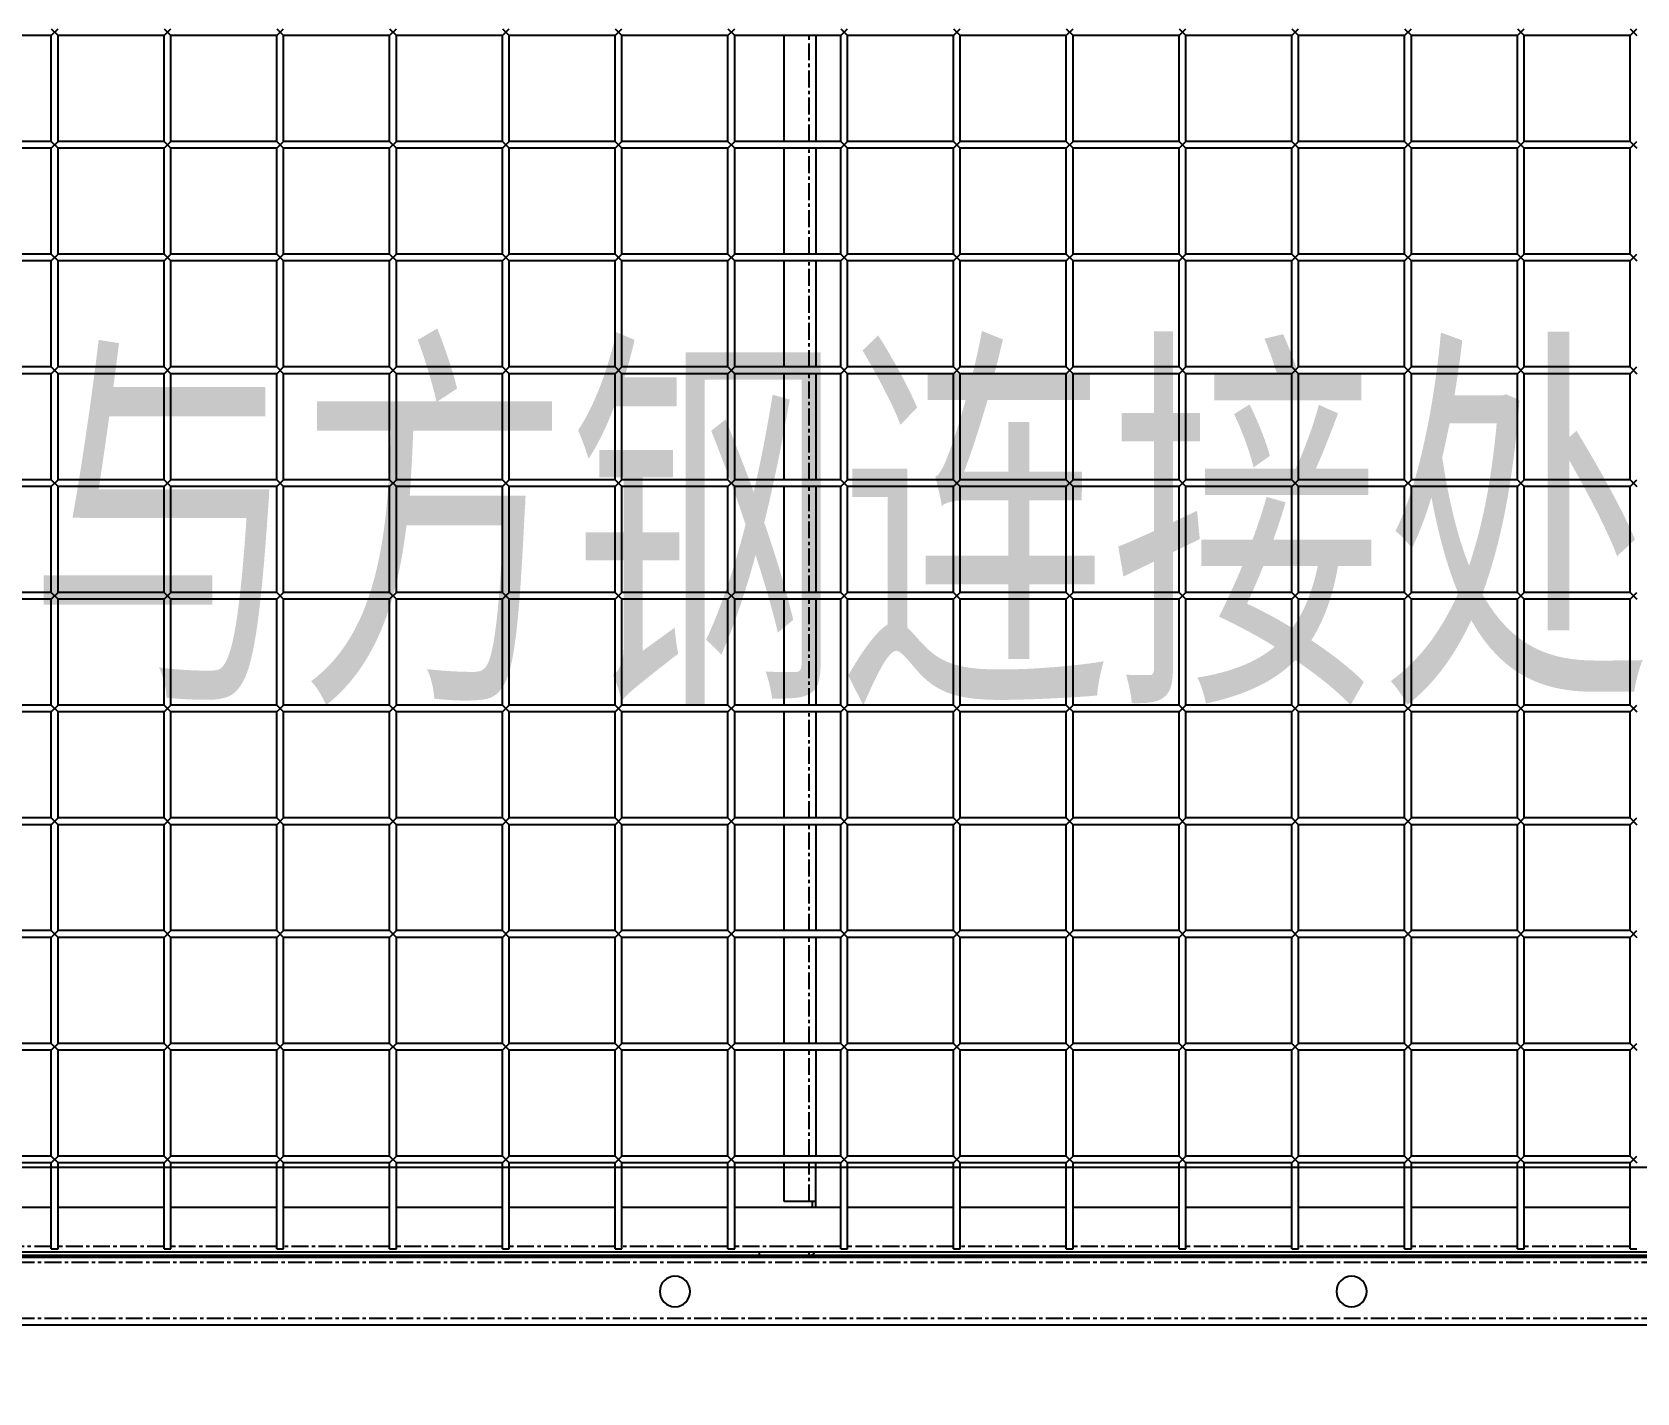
# Model space of a CAD drawing. Header units: millimetres. Extents: x -198529 to 244266, y -64 to 158464.
# Drawn here: x -172044 to -171332, y 108730 to 109334 of the extents above; entities that cross this region are included whole.
import ezdxf
from ezdxf.enums import TextEntityAlignment as Align

# ---------------------------------------------------------------- set-up
doc = ezdxf.new("R2010")
doc.units = ezdxf.units.MM
doc.linetypes.add('CENTER', pattern=[12, 7.5, -1.5, 1.5, -1.5])
for name, color, linetype in [('0-DCC', 30, 'Continuous'), ('0-DCC-STRUC', 180, 'Continuous'), ('0-DCC-STRUC-T', 4, 'Continuous')]:
    doc.layers.add(name, color=color, linetype=linetype)
doc.styles.add('EDRI-COM', font='tssdeng.shx', dxfattribs={"width": 0.8, "bigfont": 'hztxt.shx'})

# ---------------------------------------------------------------- blocks, each defined once
blk = doc.blocks.new('DCC2850x1800(右)')
at = {"color": 0, "linetype": 'Continuous'}
for p, q in [((64142.5, -73903.48), (64139.5, -73906.48)), ((64142.5, -73906.48), (64139.5, -73903.48)), ((64192.5, -73903.48), (64189.5, -73906.48)), ((64192.5, -73906.48), (64189.5, -73903.48)), ((64242.5, -73903.48), (64239.5, -73906.48)), ((64242.5, -73906.48), (64239.5, -73903.48)), ((64292.5, -73903.48), (64289.5, -73906.48)), ((64292.5, -73906.48), (64289.5, -73903.48)), ((64342.5, -73903.48), (64339.5, -73906.48)), ((64342.5, -73906.48), (64339.5, -73903.48)), ((64392.5, -73903.48), (64389.5, -73906.48)), ((64392.5, -73906.48), (64389.5, -73903.48)), ((64442.5, -73903.48), (64439.5, -73906.48)), ((64442.5, -73906.48), (64439.5, -73903.48)), ((64492.5, -73903.48), (64489.5, -73906.48)), ((64492.5, -73906.48), (64489.5, -73903.48)), ((64542.5, -73903.48), (64539.5, -73906.48)), ((64542.5, -73906.48), (64539.5, -73903.48)), ((64592.5, -73903.48), (64589.5, -73906.48)), ((64592.5, -73906.48), (64589.5, -73903.48)), ((64642.5, -73903.48), (64639.5, -73906.48)), ((64642.5, -73906.48), (64639.5, -73903.48)), ((64692.5, -73903.48), (64689.5, -73906.48)), ((64692.5, -73906.48), (64689.5, -73903.48)), ((64742.5, -73903.48), (64739.5, -73906.48)), ((64742.5, -73906.48), (64739.5, -73903.48)), ((64792.5, -73903.48), (64789.5, -73906.48)), ((64792.5, -73906.48), (64789.5, -73903.48)), ((64842.5, -73903.48), (64839.5, -73906.48)), ((64842.5, -73906.48), (64839.5, -73903.48)), ((64142.5, -73906.48), (64189.5, -73906.48)), ((64142.5, -73953.48), (64142.5, -73906.48)), ((64189.5, -73953.48), (64189.5, -73906.48)), ((64192.5, -73906.48), (64239.5, -73906.48)), ((64192.5, -73953.48), (64192.5, -73906.48)), ((64239.5, -73953.48), (64239.5, -73906.48)), ((64242.5, -73906.48), (64289.5, -73906.48)), ((64242.5, -73953.48), (64242.5, -73906.48)), ((64289.5, -73953.48), (64289.5, -73906.48)), ((64292.5, -73906.48), (64339.5, -73906.48)), ((64292.5, -73953.48), (64292.5, -73906.48)), ((64339.5, -73953.48), (64339.5, -73906.48)), ((64342.5, -73906.48), (64389.5, -73906.48)), ((64342.5, -73953.48), (64342.5, -73906.48)), ((64389.5, -73953.48), (64389.5, -73906.48)), ((64392.5, -73906.48), (64439.5, -73906.48)), ((64392.5, -73953.48), (64392.5, -73906.48)), ((64439.5, -73953.48), (64439.5, -73906.48)), ((64442.5, -73906.48), (64489.5, -73906.48)), ((64442.5, -73953.48), (64442.5, -73906.48)), ((64489.5, -73953.48), (64489.5, -73906.48)), ((64492.5, -73906.48), (64539.5, -73906.48)), ((64492.5, -73953.48), (64492.5, -73906.48)), ((64503.5, -73906.48), (64503.5, -73953.48)), ((64517.5, -73953.48), (64517.5, -73906.48)), ((64539.5, -73953.48), (64539.5, -73906.48)), ((64542.5, -73906.48), (64589.5, -73906.48)), ((64542.5, -73953.48), (64542.5, -73906.48)), ((64589.5, -73953.48), (64589.5, -73906.48)), ((64592.5, -73953.48), (64592.5, -73906.48)), ((64592.5, -73906.48), (64639.5, -73906.48)), ((64639.5, -73953.48), (64639.5, -73906.48)), ((64642.5, -73953.48), (64642.5, -73906.48)), ((64642.5, -73906.48), (64689.5, -73906.48)), ((64689.5, -73953.48), (64689.5, -73906.48)), ((64692.5, -73953.48), (64692.5, -73906.48)), ((64692.5, -73906.48), (64739.5, -73906.48)), ((64739.5, -73953.48), (64739.5, -73906.48)), ((64742.5, -73953.48), (64742.5, -73906.48)), ((64742.5, -73906.48), (64789.5, -73906.48)), ((64789.5, -73953.48), (64789.5, -73906.48)), ((64792.5, -73953.48), (64792.5, -73906.48)), ((64792.5, -73906.48), (64839.5, -73906.48)), ((64839.5, -73953.48), (64839.5, -73906.48)), ((64842.5, -73953.48), (64842.5, -73906.48)), ((64842.5, -73906.48), (64889.5, -73906.48)), ((64142.5, -73953.48), (64139.5, -73956.48)), ((64142.5, -73956.48), (64139.5, -73953.48)), ((64142.5, -73953.48), (64189.5, -73953.48)), ((64192.5, -73953.48), (64189.5, -73956.48)), ((64192.5, -73956.48), (64189.5, -73953.48)), ((64192.5, -73953.48), (64239.5, -73953.48)), ((64242.5, -73953.48), (64239.5, -73956.48)), ((64242.5, -73956.48), (64239.5, -73953.48)), ((64242.5, -73953.48), (64289.5, -73953.48)), ((64292.5, -73953.48), (64289.5, -73956.48)), ((64292.5, -73956.48), (64289.5, -73953.48)), ((64292.5, -73953.48), (64339.5, -73953.48)), ((64342.5, -73953.48), (64339.5, -73956.48)), ((64342.5, -73956.48), (64339.5, -73953.48)), ((64342.5, -73953.48), (64389.5, -73953.48)), ((64392.5, -73953.48), (64389.5, -73956.48)), ((64392.5, -73956.48), (64389.5, -73953.48)), ((64392.5, -73953.48), (64439.5, -73953.48)), ((64442.5, -73953.48), (64439.5, -73956.48)), ((64442.5, -73956.48), (64439.5, -73953.48)), ((64442.5, -73953.48), (64489.5, -73953.48)), ((64492.5, -73953.48), (64489.5, -73956.48)), ((64492.5, -73956.48), (64489.5, -73953.48)), ((64492.5, -73953.48), (64539.5, -73953.48)), ((64542.5, -73953.48), (64539.5, -73956.48)), ((64542.5, -73956.48), (64539.5, -73953.48)), ((64542.5, -73953.48), (64589.5, -73953.48)), ((64592.5, -73953.48), (64589.5, -73956.48)), ((64592.5, -73956.48), (64589.5, -73953.48)), ((64592.5, -73953.48), (64639.5, -73953.48)), ((64642.5, -73953.48), (64639.5, -73956.48)), ((64642.5, -73956.48), (64639.5, -73953.48)), ((64642.5, -73953.48), (64689.5, -73953.48)), ((64692.5, -73953.48), (64689.5, -73956.48)), ((64692.5, -73956.48), (64689.5, -73953.48)), ((64692.5, -73953.48), (64739.5, -73953.48)), ((64742.5, -73953.48), (64739.5, -73956.48)), ((64742.5, -73956.48), (64739.5, -73953.48)), ((64742.5, -73953.48), (64789.5, -73953.48)), ((64792.5, -73953.48), (64789.5, -73956.48)), ((64792.5, -73956.48), (64789.5, -73953.48)), ((64792.5, -73953.48), (64839.5, -73953.48)), ((64842.5, -73953.48), (64839.5, -73956.48)), ((64842.5, -73956.48), (64839.5, -73953.48)), ((64842.5, -73953.48), (64889.5, -73953.48)), ((64142.5, -73956.48), (64189.5, -73956.48)), ((64142.5, -74003.48), (64142.5, -73956.48)), ((64189.5, -74003.48), (64189.5, -73956.48)), ((64192.5, -73956.48), (64239.5, -73956.48)), ((64192.5, -74003.48), (64192.5, -73956.48)), ((64239.5, -74003.48), (64239.5, -73956.48)), ((64242.5, -73956.48), (64289.5, -73956.48)), ((64242.5, -74003.48), (64242.5, -73956.48)), ((64289.5, -74003.48), (64289.5, -73956.48)), ((64292.5, -73956.48), (64339.5, -73956.48)), ((64292.5, -74003.48), (64292.5, -73956.48)), ((64339.5, -74003.48), (64339.5, -73956.48)), ((64342.5, -73956.48), (64389.5, -73956.48)), ((64342.5, -74003.48), (64342.5, -73956.48)), ((64389.5, -74003.48), (64389.5, -73956.48)), ((64392.5, -73956.48), (64439.5, -73956.48)), ((64392.5, -74003.48), (64392.5, -73956.48)), ((64439.5, -74003.48), (64439.5, -73956.48)), ((64442.5, -73956.48), (64489.5, -73956.48)), ((64442.5, -74003.48), (64442.5, -73956.48)), ((64489.5, -74003.48), (64489.5, -73956.48)), ((64492.5, -73956.48), (64539.5, -73956.48)), ((64492.5, -74003.48), (64492.5, -73956.48)), ((64503.5, -73956.48), (64503.5, -74003.48)), ((64517.5, -74003.48), (64517.5, -73956.48)), ((64539.5, -74003.48), (64539.5, -73956.48)), ((64542.5, -73956.48), (64589.5, -73956.48)), ((64542.5, -74003.48), (64542.5, -73956.48)), ((64589.5, -74003.48), (64589.5, -73956.48)), ((64592.5, -74003.48), (64592.5, -73956.48)), ((64592.5, -73956.48), (64639.5, -73956.48)), ((64639.5, -74003.48), (64639.5, -73956.48)), ((64642.5, -74003.48), (64642.5, -73956.48)), ((64642.5, -73956.48), (64689.5, -73956.48)), ((64689.5, -74003.48), (64689.5, -73956.48)), ((64692.5, -74003.48), (64692.5, -73956.48)), ((64692.5, -73956.48), (64739.5, -73956.48)), ((64739.5, -74003.48), (64739.5, -73956.48)), ((64742.5, -74003.48), (64742.5, -73956.48)), ((64742.5, -73956.48), (64789.5, -73956.48)), ((64789.5, -74003.48), (64789.5, -73956.48)), ((64792.5, -74003.48), (64792.5, -73956.48)), ((64792.5, -73956.48), (64839.5, -73956.48)), ((64839.5, -74003.48), (64839.5, -73956.48)), ((64842.5, -74003.48), (64842.5, -73956.48)), ((64842.5, -73956.48), (64889.5, -73956.48)), ((64142.5, -74003.48), (64139.5, -74006.48)), ((64142.5, -74006.48), (64139.5, -74003.48)), ((64142.5, -74003.48), (64189.5, -74003.48)), ((64192.5, -74003.48), (64189.5, -74006.48)), ((64192.5, -74006.48), (64189.5, -74003.48)), ((64192.5, -74003.48), (64239.5, -74003.48)), ((64242.5, -74003.48), (64239.5, -74006.48)), ((64242.5, -74006.48), (64239.5, -74003.48)), ((64242.5, -74003.48), (64289.5, -74003.48)), ((64292.5, -74003.48), (64289.5, -74006.48)), ((64292.5, -74006.48), (64289.5, -74003.48)), ((64292.5, -74003.48), (64339.5, -74003.48)), ((64342.5, -74003.48), (64339.5, -74006.48)), ((64342.5, -74006.48), (64339.5, -74003.48)), ((64342.5, -74003.48), (64389.5, -74003.48)), ((64392.5, -74003.48), (64389.5, -74006.48)), ((64392.5, -74006.48), (64389.5, -74003.48)), ((64392.5, -74003.48), (64439.5, -74003.48)), ((64442.5, -74003.48), (64439.5, -74006.48)), ((64442.5, -74006.48), (64439.5, -74003.48)), ((64442.5, -74003.48), (64489.5, -74003.48)), ((64492.5, -74003.48), (64489.5, -74006.48)), ((64492.5, -74006.48), (64489.5, -74003.48)), ((64492.5, -74003.48), (64539.5, -74003.48)), ((64542.5, -74003.48), (64539.5, -74006.48)), ((64542.5, -74006.48), (64539.5, -74003.48)), ((64542.5, -74003.48), (64589.5, -74003.48)), ((64592.5, -74003.48), (64589.5, -74006.48)), ((64592.5, -74006.48), (64589.5, -74003.48)), ((64592.5, -74003.48), (64639.5, -74003.48)), ((64642.5, -74003.48), (64639.5, -74006.48)), ((64642.5, -74006.48), (64639.5, -74003.48)), ((64642.5, -74003.48), (64689.5, -74003.48)), ((64692.5, -74003.48), (64689.5, -74006.48)), ((64692.5, -74006.48), (64689.5, -74003.48)), ((64692.5, -74003.48), (64739.5, -74003.48)), ((64742.5, -74003.48), (64739.5, -74006.48)), ((64742.5, -74006.48), (64739.5, -74003.48)), ((64742.5, -74003.48), (64789.5, -74003.48)), ((64792.5, -74003.48), (64789.5, -74006.48)), ((64792.5, -74006.48), (64789.5, -74003.48)), ((64792.5, -74003.48), (64839.5, -74003.48)), ((64842.5, -74003.48), (64839.5, -74006.48)), ((64842.5, -74006.48), (64839.5, -74003.48)), ((64842.5, -74003.48), (64889.5, -74003.48)), ((64142.5, -74006.48), (64189.5, -74006.48)), ((64142.5, -74053.48), (64142.5, -74006.48)), ((64189.5, -74053.48), (64189.5, -74006.48)), ((64192.5, -74006.48), (64239.5, -74006.48)), ((64192.5, -74053.48), (64192.5, -74006.48)), ((64239.5, -74053.48), (64239.5, -74006.48)), ((64242.5, -74006.48), (64289.5, -74006.48)), ((64242.5, -74053.48), (64242.5, -74006.48)), ((64289.5, -74053.48), (64289.5, -74006.48)), ((64292.5, -74006.48), (64339.5, -74006.48)), ((64292.5, -74053.48), (64292.5, -74006.48)), ((64339.5, -74053.48), (64339.5, -74006.48)), ((64342.5, -74006.48), (64389.5, -74006.48)), ((64342.5, -74053.48), (64342.5, -74006.48)), ((64389.5, -74053.48), (64389.5, -74006.48)), ((64392.5, -74006.48), (64439.5, -74006.48)), ((64392.5, -74053.48), (64392.5, -74006.48)), ((64439.5, -74053.48), (64439.5, -74006.48)), ((64442.5, -74006.48), (64489.5, -74006.48)), ((64442.5, -74053.48), (64442.5, -74006.48)), ((64489.5, -74053.48), (64489.5, -74006.48)), ((64492.5, -74006.48), (64539.5, -74006.48)), ((64492.5, -74053.48), (64492.5, -74006.48)), ((64503.5, -74006.48), (64503.5, -74053.48)), ((64517.5, -74053.48), (64517.5, -74006.48)), ((64539.5, -74053.48), (64539.5, -74006.48)), ((64542.5, -74006.48), (64589.5, -74006.48)), ((64542.5, -74053.48), (64542.5, -74006.48)), ((64589.5, -74053.48), (64589.5, -74006.48)), ((64592.5, -74053.48), (64592.5, -74006.48)), ((64592.5, -74006.48), (64639.5, -74006.48)), ((64639.5, -74053.48), (64639.5, -74006.48)), ((64642.5, -74053.48), (64642.5, -74006.48)), ((64642.5, -74006.48), (64689.5, -74006.48)), ((64689.5, -74053.48), (64689.5, -74006.48)), ((64692.5, -74053.48), (64692.5, -74006.48)), ((64692.5, -74006.48), (64739.5, -74006.48)), ((64739.5, -74053.48), (64739.5, -74006.48)), ((64742.5, -74053.48), (64742.5, -74006.48)), ((64742.5, -74006.48), (64789.5, -74006.48)), ((64789.5, -74053.48), (64789.5, -74006.48)), ((64792.5, -74053.48), (64792.5, -74006.48)), ((64792.5, -74006.48), (64839.5, -74006.48)), ((64839.5, -74053.48), (64839.5, -74006.48)), ((64842.5, -74053.48), (64842.5, -74006.48)), ((64842.5, -74006.48), (64889.5, -74006.48)), ((64142.5, -74053.48), (64139.5, -74056.48)), ((64142.5, -74056.48), (64139.5, -74053.48)), ((64142.5, -74053.48), (64189.5, -74053.48)), ((64192.5, -74053.48), (64189.5, -74056.48)), ((64192.5, -74056.48), (64189.5, -74053.48)), ((64192.5, -74053.48), (64239.5, -74053.48)), ((64242.5, -74053.48), (64239.5, -74056.48)), ((64242.5, -74056.48), (64239.5, -74053.48)), ((64242.5, -74053.48), (64289.5, -74053.48)), ((64292.5, -74053.48), (64289.5, -74056.48)), ((64292.5, -74056.48), (64289.5, -74053.48)), ((64292.5, -74053.48), (64339.5, -74053.48)), ((64342.5, -74053.48), (64339.5, -74056.48)), ((64342.5, -74056.48), (64339.5, -74053.48)), ((64342.5, -74053.48), (64389.5, -74053.48)), ((64392.5, -74053.48), (64389.5, -74056.48)), ((64392.5, -74056.48), (64389.5, -74053.48)), ((64392.5, -74053.48), (64439.5, -74053.48)), ((64442.5, -74053.48), (64439.5, -74056.48)), ((64442.5, -74056.48), (64439.5, -74053.48)), ((64442.5, -74053.48), (64489.5, -74053.48)), ((64492.5, -74053.48), (64489.5, -74056.48)), ((64492.5, -74056.48), (64489.5, -74053.48)), ((64492.5, -74053.48), (64539.5, -74053.48)), ((64542.5, -74053.48), (64539.5, -74056.48)), ((64542.5, -74056.48), (64539.5, -74053.48)), ((64542.5, -74053.48), (64589.5, -74053.48)), ((64592.5, -74053.48), (64589.5, -74056.48)), ((64592.5, -74056.48), (64589.5, -74053.48)), ((64592.5, -74053.48), (64639.5, -74053.48)), ((64642.5, -74053.48), (64639.5, -74056.48)), ((64642.5, -74056.48), (64639.5, -74053.48)), ((64642.5, -74053.48), (64689.5, -74053.48)), ((64692.5, -74053.48), (64689.5, -74056.48)), ((64692.5, -74056.48), (64689.5, -74053.48)), ((64692.5, -74053.48), (64739.5, -74053.48)), ((64742.5, -74053.48), (64739.5, -74056.48)), ((64742.5, -74056.48), (64739.5, -74053.48)), ((64742.5, -74053.48), (64789.5, -74053.48)), ((64792.5, -74053.48), (64789.5, -74056.48)), ((64792.5, -74056.48), (64789.5, -74053.48)), ((64792.5, -74053.48), (64839.5, -74053.48)), ((64842.5, -74053.48), (64839.5, -74056.48)), ((64842.5, -74056.48), (64839.5, -74053.48)), ((64842.5, -74053.48), (64889.5, -74053.48)), ((64142.5, -74056.48), (64189.5, -74056.48)), ((64142.5, -74103.48), (64142.5, -74056.48)), ((64189.5, -74103.48), (64189.5, -74056.48)), ((64192.5, -74056.48), (64239.5, -74056.48)), ((64192.5, -74103.48), (64192.5, -74056.48)), ((64239.5, -74103.48), (64239.5, -74056.48)), ((64242.5, -74056.48), (64289.5, -74056.48)), ((64242.5, -74103.48), (64242.5, -74056.48)), ((64289.5, -74103.48), (64289.5, -74056.48)), ((64292.5, -74056.48), (64339.5, -74056.48)), ((64292.5, -74103.48), (64292.5, -74056.48)), ((64339.5, -74103.48), (64339.5, -74056.48)), ((64342.5, -74056.48), (64389.5, -74056.48)), ((64342.5, -74103.48), (64342.5, -74056.48)), ((64389.5, -74103.48), (64389.5, -74056.48)), ((64392.5, -74056.48), (64439.5, -74056.48)), ((64392.5, -74103.48), (64392.5, -74056.48)), ((64439.5, -74103.48), (64439.5, -74056.48)), ((64442.5, -74056.48), (64489.5, -74056.48)), ((64442.5, -74103.48), (64442.5, -74056.48)), ((64489.5, -74103.48), (64489.5, -74056.48)), ((64492.5, -74056.48), (64539.5, -74056.48)), ((64492.5, -74103.48), (64492.5, -74056.48)), ((64503.5, -74056.48), (64503.5, -74103.48)), ((64517.5, -74103.48), (64517.5, -74056.48)), ((64539.5, -74103.48), (64539.5, -74056.48)), ((64542.5, -74056.48), (64589.5, -74056.48)), ((64542.5, -74103.48), (64542.5, -74056.48)), ((64589.5, -74103.48), (64589.5, -74056.48)), ((64592.5, -74056.48), (64639.5, -74056.48)), ((64592.5, -74103.48), (64592.5, -74056.48)), ((64639.5, -74103.48), (64639.5, -74056.48)), ((64642.5, -74056.48), (64689.5, -74056.48)), ((64642.5, -74103.48), (64642.5, -74056.48)), ((64689.5, -74103.48), (64689.5, -74056.48)), ((64692.5, -74103.48), (64692.5, -74056.48)), ((64692.5, -74056.48), (64739.5, -74056.48)), ((64739.5, -74103.48), (64739.5, -74056.48)), ((64742.5, -74103.48), (64742.5, -74056.48)), ((64742.5, -74056.48), (64789.5, -74056.48)), ((64789.5, -74103.48), (64789.5, -74056.48)), ((64792.5, -74103.48), (64792.5, -74056.48)), ((64792.5, -74056.48), (64839.5, -74056.48)), ((64839.5, -74103.48), (64839.5, -74056.48)), ((64842.5, -74103.48), (64842.5, -74056.48)), ((64842.5, -74056.48), (64889.5, -74056.48)), ((64142.5, -74103.48), (64139.5, -74106.48)), ((64142.5, -74106.48), (64139.5, -74103.48)), ((64142.5, -74103.48), (64189.5, -74103.48)), ((64192.5, -74103.48), (64189.5, -74106.48)), ((64192.5, -74106.48), (64189.5, -74103.48)), ((64192.5, -74103.48), (64239.5, -74103.48)), ((64242.5, -74103.48), (64239.5, -74106.48)), ((64242.5, -74106.48), (64239.5, -74103.48)), ((64242.5, -74103.48), (64289.5, -74103.48)), ((64292.5, -74103.48), (64289.5, -74106.48)), ((64292.5, -74106.48), (64289.5, -74103.48)), ((64292.5, -74103.48), (64339.5, -74103.48)), ((64342.5, -74103.48), (64339.5, -74106.48)), ((64342.5, -74106.48), (64339.5, -74103.48)), ((64342.5, -74103.48), (64389.5, -74103.48)), ((64392.5, -74103.48), (64389.5, -74106.48)), ((64392.5, -74106.48), (64389.5, -74103.48)), ((64392.5, -74103.48), (64439.5, -74103.48)), ((64442.5, -74103.48), (64439.5, -74106.48)), ((64442.5, -74106.48), (64439.5, -74103.48)), ((64442.5, -74103.48), (64489.5, -74103.48)), ((64492.5, -74103.48), (64489.5, -74106.48)), ((64492.5, -74106.48), (64489.5, -74103.48)), ((64492.5, -74103.48), (64539.5, -74103.48)), ((64542.5, -74103.48), (64539.5, -74106.48)), ((64542.5, -74106.48), (64539.5, -74103.48)), ((64542.5, -74103.48), (64589.5, -74103.48)), ((64592.5, -74103.48), (64589.5, -74106.48)), ((64592.5, -74106.48), (64589.5, -74103.48)), ((64592.5, -74103.48), (64639.5, -74103.48)), ((64642.5, -74103.48), (64639.5, -74106.48)), ((64642.5, -74106.48), (64639.5, -74103.48)), ((64642.5, -74103.48), (64689.5, -74103.48)), ((64692.5, -74103.48), (64689.5, -74106.48)), ((64692.5, -74106.48), (64689.5, -74103.48)), ((64692.5, -74103.48), (64739.5, -74103.48)), ((64742.5, -74103.48), (64739.5, -74106.48)), ((64742.5, -74106.48), (64739.5, -74103.48)), ((64742.5, -74103.48), (64789.5, -74103.48)), ((64792.5, -74103.48), (64789.5, -74106.48)), ((64792.5, -74106.48), (64789.5, -74103.48)), ((64792.5, -74103.48), (64839.5, -74103.48)), ((64842.5, -74103.48), (64839.5, -74106.48)), ((64842.5, -74106.48), (64839.5, -74103.48)), ((64842.5, -74103.48), (64889.5, -74103.48)), ((64142.5, -74106.48), (64189.5, -74106.48)), ((64142.5, -74153.48), (64142.5, -74106.48)), ((64189.5, -74153.48), (64189.5, -74106.48)), ((64192.5, -74106.48), (64239.5, -74106.48)), ((64192.5, -74153.48), (64192.5, -74106.48)), ((64239.5, -74153.48), (64239.5, -74106.48)), ((64242.5, -74106.48), (64289.5, -74106.48)), ((64242.5, -74153.48), (64242.5, -74106.48)), ((64289.5, -74153.48), (64289.5, -74106.48)), ((64292.5, -74106.48), (64339.5, -74106.48)), ((64292.5, -74153.48), (64292.5, -74106.48)), ((64339.5, -74153.48), (64339.5, -74106.48)), ((64342.5, -74106.48), (64389.5, -74106.48)), ((64342.5, -74153.48), (64342.5, -74106.48)), ((64389.5, -74153.48), (64389.5, -74106.48)), ((64392.5, -74106.48), (64439.5, -74106.48)), ((64392.5, -74153.48), (64392.5, -74106.48)), ((64439.5, -74153.48), (64439.5, -74106.48)), ((64442.5, -74106.48), (64489.5, -74106.48)), ((64442.5, -74153.48), (64442.5, -74106.48)), ((64489.5, -74153.48), (64489.5, -74106.48)), ((64492.5, -74106.48), (64539.5, -74106.48)), ((64492.5, -74153.48), (64492.5, -74106.48)), ((64503.5, -74106.48), (64503.5, -74153.48)), ((64517.5, -74153.48), (64517.5, -74106.48)), ((64539.5, -74153.48), (64539.5, -74106.48)), ((64542.5, -74106.48), (64589.5, -74106.48)), ((64542.5, -74153.48), (64542.5, -74106.48)), ((64589.5, -74153.48), (64589.5, -74106.48)), ((64592.5, -74106.48), (64639.5, -74106.48)), ((64592.5, -74153.48), (64592.5, -74106.48)), ((64639.5, -74153.48), (64639.5, -74106.48)), ((64642.5, -74106.48), (64689.5, -74106.48)), ((64642.5, -74153.48), (64642.5, -74106.48)), ((64689.5, -74153.48), (64689.5, -74106.48)), ((64692.5, -74153.48), (64692.5, -74106.48)), ((64692.5, -74106.48), (64739.5, -74106.48)), ((64739.5, -74153.48), (64739.5, -74106.48)), ((64742.5, -74153.48), (64742.5, -74106.48)), ((64742.5, -74106.48), (64789.5, -74106.48)), ((64789.5, -74153.48), (64789.5, -74106.48)), ((64792.5, -74153.48), (64792.5, -74106.48)), ((64792.5, -74106.48), (64839.5, -74106.48)), ((64839.5, -74153.48), (64839.5, -74106.48)), ((64842.5, -74153.48), (64842.5, -74106.48)), ((64842.5, -74106.48), (64889.5, -74106.48)), ((64142.5, -74153.48), (64139.5, -74156.48)), ((64142.5, -74156.48), (64139.5, -74153.48)), ((64142.5, -74153.48), (64189.5, -74153.48)), ((64142.5, -74156.48), (64189.5, -74156.48)), ((64142.5, -74203.48), (64142.5, -74156.48)), ((64192.5, -74153.48), (64189.5, -74156.48)), ((64192.5, -74156.48), (64189.5, -74153.48)), ((64189.5, -74203.48), (64189.5, -74156.48)), ((64192.5, -74153.48), (64239.5, -74153.48)), ((64192.5, -74156.48), (64239.5, -74156.48)), ((64192.5, -74203.48), (64192.5, -74156.48)), ((64242.5, -74153.48), (64239.5, -74156.48)), ((64242.5, -74156.48), (64239.5, -74153.48)), ((64239.5, -74203.48), (64239.5, -74156.48)), ((64242.5, -74153.48), (64289.5, -74153.48)), ((64242.5, -74156.48), (64289.5, -74156.48)), ((64242.5, -74203.48), (64242.5, -74156.48)), ((64292.5, -74153.48), (64289.5, -74156.48)), ((64292.5, -74156.48), (64289.5, -74153.48)), ((64289.5, -74203.48), (64289.5, -74156.48)), ((64292.5, -74153.48), (64339.5, -74153.48)), ((64292.5, -74156.48), (64339.5, -74156.48)), ((64292.5, -74203.48), (64292.5, -74156.48)), ((64342.5, -74153.48), (64339.5, -74156.48)), ((64342.5, -74156.48), (64339.5, -74153.48)), ((64339.5, -74203.48), (64339.5, -74156.48)), ((64342.5, -74153.48), (64389.5, -74153.48)), ((64342.5, -74156.48), (64389.5, -74156.48)), ((64342.5, -74203.48), (64342.5, -74156.48)), ((64392.5, -74153.48), (64389.5, -74156.48)), ((64392.5, -74156.48), (64389.5, -74153.48)), ((64389.5, -74203.48), (64389.5, -74156.48)), ((64392.5, -74153.48), (64439.5, -74153.48)), ((64392.5, -74156.48), (64439.5, -74156.48)), ((64392.5, -74203.48), (64392.5, -74156.48)), ((64442.5, -74153.48), (64439.5, -74156.48)), ((64442.5, -74156.48), (64439.5, -74153.48)), ((64439.5, -74203.48), (64439.5, -74156.48)), ((64442.5, -74153.48), (64489.5, -74153.48)), ((64442.5, -74156.48), (64489.5, -74156.48)), ((64442.5, -74203.48), (64442.5, -74156.48)), ((64492.5, -74153.48), (64489.5, -74156.48)), ((64492.5, -74156.48), (64489.5, -74153.48)), ((64489.5, -74203.48), (64489.5, -74156.48)), ((64492.5, -74153.48), (64539.5, -74153.48)), ((64492.5, -74156.48), (64539.5, -74156.48)), ((64492.5, -74203.48), (64492.5, -74156.48)), ((64503.5, -74156.48), (64503.5, -74203.48)), ((64517.5, -74203.48), (64517.5, -74156.48)), ((64542.5, -74153.48), (64539.5, -74156.48)), ((64542.5, -74156.48), (64539.5, -74153.48)), ((64539.5, -74203.48), (64539.5, -74156.48)), ((64542.5, -74153.48), (64589.5, -74153.48)), ((64542.5, -74156.48), (64589.5, -74156.48)), ((64542.5, -74203.48), (64542.5, -74156.48)), ((64592.5, -74153.48), (64589.5, -74156.48)), ((64592.5, -74156.48), (64589.5, -74153.48)), ((64589.5, -74203.48), (64589.5, -74156.48)), ((64592.5, -74153.48), (64639.5, -74153.48)), ((64592.5, -74156.48), (64639.5, -74156.48)), ((64592.5, -74203.48), (64592.5, -74156.48)), ((64642.5, -74153.48), (64639.5, -74156.48)), ((64642.5, -74156.48), (64639.5, -74153.48)), ((64639.5, -74203.48), (64639.5, -74156.48)), ((64642.5, -74153.48), (64689.5, -74153.48)), ((64642.5, -74156.48), (64689.5, -74156.48)), ((64642.5, -74203.48), (64642.5, -74156.48)), ((64692.5, -74153.48), (64689.5, -74156.48)), ((64692.5, -74156.48), (64689.5, -74153.48)), ((64689.5, -74203.48), (64689.5, -74156.48)), ((64692.5, -74153.48), (64739.5, -74153.48)), ((64692.5, -74156.48), (64739.5, -74156.48)), ((64692.5, -74203.48), (64692.5, -74156.48)), ((64742.5, -74153.48), (64739.5, -74156.48)), ((64742.5, -74156.48), (64739.5, -74153.48)), ((64739.5, -74203.48), (64739.5, -74156.48)), ((64742.5, -74153.48), (64789.5, -74153.48)), ((64742.5, -74156.48), (64789.5, -74156.48)), ((64742.5, -74203.48), (64742.5, -74156.48)), ((64792.5, -74153.48), (64789.5, -74156.48)), ((64792.5, -74156.48), (64789.5, -74153.48)), ((64789.5, -74203.48), (64789.5, -74156.48)), ((64792.5, -74153.48), (64839.5, -74153.48)), ((64792.5, -74156.48), (64839.5, -74156.48)), ((64792.5, -74203.48), (64792.5, -74156.48)), ((64842.5, -74153.48), (64839.5, -74156.48)), ((64842.5, -74156.48), (64839.5, -74153.48)), ((64839.5, -74203.48), (64839.5, -74156.48)), ((64842.5, -74153.48), (64889.5, -74153.48)), ((64842.5, -74203.48), (64842.5, -74156.48)), ((64842.5, -74156.48), (64889.5, -74156.48)), ((64142.5, -74203.48), (64139.5, -74206.48)), ((64142.5, -74206.48), (64139.5, -74203.48)), ((64142.5, -74203.48), (64189.5, -74203.48)), ((64142.5, -74206.48), (64189.5, -74206.48)), ((64142.5, -74253.48), (64142.5, -74206.48)), ((64192.5, -74203.48), (64189.5, -74206.48)), ((64192.5, -74206.48), (64189.5, -74203.48)), ((64189.5, -74253.48), (64189.5, -74206.48)), ((64192.5, -74203.48), (64239.5, -74203.48)), ((64192.5, -74206.48), (64239.5, -74206.48)), ((64192.5, -74253.48), (64192.5, -74206.48)), ((64242.5, -74203.48), (64239.5, -74206.48)), ((64242.5, -74206.48), (64239.5, -74203.48)), ((64239.5, -74253.48), (64239.5, -74206.48)), ((64242.5, -74203.48), (64289.5, -74203.48)), ((64242.5, -74206.48), (64289.5, -74206.48)), ((64242.5, -74253.48), (64242.5, -74206.48)), ((64292.5, -74203.48), (64289.5, -74206.48)), ((64292.5, -74206.48), (64289.5, -74203.48)), ((64289.5, -74253.48), (64289.5, -74206.48)), ((64292.5, -74203.48), (64339.5, -74203.48)), ((64292.5, -74206.48), (64339.5, -74206.48)), ((64292.5, -74253.48), (64292.5, -74206.48)), ((64342.5, -74203.48), (64339.5, -74206.48)), ((64342.5, -74206.48), (64339.5, -74203.48)), ((64339.5, -74253.48), (64339.5, -74206.48)), ((64342.5, -74203.48), (64389.5, -74203.48)), ((64342.5, -74206.48), (64389.5, -74206.48)), ((64342.5, -74253.48), (64342.5, -74206.48)), ((64392.5, -74203.48), (64389.5, -74206.48)), ((64392.5, -74206.48), (64389.5, -74203.48)), ((64389.5, -74253.48), (64389.5, -74206.48)), ((64392.5, -74203.48), (64439.5, -74203.48)), ((64392.5, -74206.48), (64439.5, -74206.48)), ((64392.5, -74253.48), (64392.5, -74206.48)), ((64442.5, -74203.48), (64439.5, -74206.48)), ((64442.5, -74206.48), (64439.5, -74203.48)), ((64439.5, -74253.48), (64439.5, -74206.48)), ((64442.5, -74203.48), (64489.5, -74203.48)), ((64442.5, -74206.48), (64489.5, -74206.48)), ((64442.5, -74253.48), (64442.5, -74206.48)), ((64492.5, -74203.48), (64489.5, -74206.48)), ((64492.5, -74206.48), (64489.5, -74203.48)), ((64489.5, -74253.48), (64489.5, -74206.48)), ((64492.5, -74203.48), (64539.5, -74203.48)), ((64492.5, -74206.48), (64539.5, -74206.48)), ((64492.5, -74253.48), (64492.5, -74206.48)), ((64503.5, -74206.48), (64503.5, -74253.48)), ((64517.5, -74253.48), (64517.5, -74206.48)), ((64542.5, -74203.48), (64539.5, -74206.48)), ((64542.5, -74206.48), (64539.5, -74203.48)), ((64539.5, -74253.48), (64539.5, -74206.48)), ((64542.5, -74203.48), (64589.5, -74203.48)), ((64542.5, -74206.48), (64589.5, -74206.48)), ((64542.5, -74253.48), (64542.5, -74206.48)), ((64592.5, -74203.48), (64589.5, -74206.48)), ((64592.5, -74206.48), (64589.5, -74203.48)), ((64589.5, -74253.48), (64589.5, -74206.48)), ((64592.5, -74203.48), (64639.5, -74203.48)), ((64592.5, -74206.48), (64639.5, -74206.48)), ((64592.5, -74253.48), (64592.5, -74206.48)), ((64642.5, -74203.48), (64639.5, -74206.48)), ((64642.5, -74206.48), (64639.5, -74203.48)), ((64639.5, -74253.48), (64639.5, -74206.48)), ((64642.5, -74203.48), (64689.5, -74203.48)), ((64642.5, -74206.48), (64689.5, -74206.48)), ((64642.5, -74253.48), (64642.5, -74206.48)), ((64692.5, -74203.48), (64689.5, -74206.48)), ((64692.5, -74206.48), (64689.5, -74203.48)), ((64689.5, -74253.48), (64689.5, -74206.48)), ((64692.5, -74203.48), (64739.5, -74203.48)), ((64692.5, -74206.48), (64739.5, -74206.48)), ((64692.5, -74253.48), (64692.5, -74206.48)), ((64742.5, -74203.48), (64739.5, -74206.48)), ((64742.5, -74206.48), (64739.5, -74203.48)), ((64739.5, -74253.48), (64739.5, -74206.48)), ((64742.5, -74203.48), (64789.5, -74203.48)), ((64742.5, -74206.48), (64789.5, -74206.48)), ((64742.5, -74253.48), (64742.5, -74206.48)), ((64792.5, -74203.48), (64789.5, -74206.48)), ((64792.5, -74206.48), (64789.5, -74203.48)), ((64789.5, -74253.48), (64789.5, -74206.48)), ((64792.5, -74203.48), (64839.5, -74203.48)), ((64792.5, -74206.48), (64839.5, -74206.48)), ((64792.5, -74253.48), (64792.5, -74206.48)), ((64842.5, -74203.48), (64839.5, -74206.48)), ((64842.5, -74206.48), (64839.5, -74203.48)), ((64839.5, -74253.48), (64839.5, -74206.48)), ((64842.5, -74203.48), (64889.5, -74203.48)), ((64842.5, -74253.48), (64842.5, -74206.48)), ((64842.5, -74206.48), (64889.5, -74206.48)), ((64142.5, -74253.48), (64139.5, -74256.48)), ((64142.5, -74256.48), (64139.5, -74253.48)), ((64142.5, -74253.48), (64189.5, -74253.48)), ((64142.5, -74256.48), (64189.5, -74256.48)), ((64142.5, -74303.48), (64142.5, -74256.48)), ((64192.5, -74253.48), (64189.5, -74256.48)), ((64192.5, -74256.48), (64189.5, -74253.48)), ((64189.5, -74303.48), (64189.5, -74256.48)), ((64192.5, -74253.48), (64239.5, -74253.48)), ((64192.5, -74256.48), (64239.5, -74256.48)), ((64192.5, -74303.48), (64192.5, -74256.48)), ((64242.5, -74253.48), (64239.5, -74256.48)), ((64242.5, -74256.48), (64239.5, -74253.48)), ((64239.5, -74303.48), (64239.5, -74256.48)), ((64242.5, -74253.48), (64289.5, -74253.48)), ((64242.5, -74256.48), (64289.5, -74256.48)), ((64242.5, -74303.48), (64242.5, -74256.48)), ((64292.5, -74253.48), (64289.5, -74256.48)), ((64292.5, -74256.48), (64289.5, -74253.48)), ((64289.5, -74303.48), (64289.5, -74256.48)), ((64292.5, -74253.48), (64339.5, -74253.48)), ((64292.5, -74256.48), (64339.5, -74256.48)), ((64292.5, -74303.48), (64292.5, -74256.48)), ((64342.5, -74253.48), (64339.5, -74256.48)), ((64342.5, -74256.48), (64339.5, -74253.48)), ((64339.5, -74303.48), (64339.5, -74256.48)), ((64342.5, -74253.48), (64389.5, -74253.48)), ((64342.5, -74256.48), (64389.5, -74256.48)), ((64342.5, -74303.48), (64342.5, -74256.48)), ((64392.5, -74253.48), (64389.5, -74256.48)), ((64392.5, -74256.48), (64389.5, -74253.48)), ((64389.5, -74303.48), (64389.5, -74256.48)), ((64392.5, -74253.48), (64439.5, -74253.48)), ((64392.5, -74256.48), (64439.5, -74256.48)), ((64392.5, -74303.48), (64392.5, -74256.48)), ((64442.5, -74253.48), (64439.5, -74256.48)), ((64442.5, -74256.48), (64439.5, -74253.48)), ((64439.5, -74303.48), (64439.5, -74256.48)), ((64442.5, -74253.48), (64489.5, -74253.48)), ((64442.5, -74256.48), (64489.5, -74256.48)), ((64442.5, -74303.48), (64442.5, -74256.48)), ((64492.5, -74253.48), (64489.5, -74256.48)), ((64492.5, -74256.48), (64489.5, -74253.48)), ((64489.5, -74303.48), (64489.5, -74256.48)), ((64492.5, -74253.48), (64539.5, -74253.48)), ((64492.5, -74256.48), (64539.5, -74256.48)), ((64492.5, -74303.48), (64492.5, -74256.48)), ((64503.5, -74256.48), (64503.5, -74303.48)), ((64517.5, -74303.48), (64517.5, -74256.48)), ((64542.5, -74253.48), (64539.5, -74256.48)), ((64542.5, -74256.48), (64539.5, -74253.48)), ((64539.5, -74303.48), (64539.5, -74256.48)), ((64542.5, -74253.48), (64589.5, -74253.48)), ((64542.5, -74256.48), (64589.5, -74256.48)), ((64542.5, -74303.48), (64542.5, -74256.48)), ((64592.5, -74253.48), (64589.5, -74256.48)), ((64592.5, -74256.48), (64589.5, -74253.48)), ((64589.5, -74303.48), (64589.5, -74256.48)), ((64592.5, -74253.48), (64639.5, -74253.48)), ((64592.5, -74256.48), (64639.5, -74256.48)), ((64592.5, -74303.48), (64592.5, -74256.48)), ((64642.5, -74253.48), (64639.5, -74256.48)), ((64642.5, -74256.48), (64639.5, -74253.48)), ((64639.5, -74303.48), (64639.5, -74256.48)), ((64642.5, -74253.48), (64689.5, -74253.48)), ((64642.5, -74256.48), (64689.5, -74256.48)), ((64642.5, -74303.48), (64642.5, -74256.48)), ((64692.5, -74253.48), (64689.5, -74256.48)), ((64692.5, -74256.48), (64689.5, -74253.48)), ((64689.5, -74303.48), (64689.5, -74256.48)), ((64692.5, -74253.48), (64739.5, -74253.48)), ((64692.5, -74256.48), (64739.5, -74256.48)), ((64692.5, -74303.48), (64692.5, -74256.48)), ((64742.5, -74253.48), (64739.5, -74256.48)), ((64742.5, -74256.48), (64739.5, -74253.48)), ((64739.5, -74303.48), (64739.5, -74256.48)), ((64742.5, -74253.48), (64789.5, -74253.48)), ((64742.5, -74256.48), (64789.5, -74256.48)), ((64742.5, -74303.48), (64742.5, -74256.48)), ((64792.5, -74253.48), (64789.5, -74256.48)), ((64792.5, -74256.48), (64789.5, -74253.48)), ((64789.5, -74303.48), (64789.5, -74256.48)), ((64792.5, -74253.48), (64839.5, -74253.48)), ((64792.5, -74256.48), (64839.5, -74256.48)), ((64792.5, -74303.48), (64792.5, -74256.48)), ((64842.5, -74253.48), (64839.5, -74256.48)), ((64842.5, -74256.48), (64839.5, -74253.48)), ((64839.5, -74303.48), (64839.5, -74256.48)), ((64842.5, -74253.48), (64889.5, -74253.48)), ((64842.5, -74303.48), (64842.5, -74256.48)), ((64842.5, -74256.48), (64889.5, -74256.48)), ((64142.5, -74303.48), (64139.5, -74306.48)), ((64142.5, -74306.48), (64139.5, -74303.48)), ((64142.5, -74303.48), (64189.5, -74303.48)), ((64142.5, -74306.48), (64189.5, -74306.48)), ((64142.5, -74353.48), (64142.5, -74306.48)), ((64192.5, -74303.48), (64189.5, -74306.48)), ((64192.5, -74306.48), (64189.5, -74303.48)), ((64189.5, -74353.48), (64189.5, -74306.48)), ((64192.5, -74303.48), (64239.5, -74303.48)), ((64192.5, -74306.48), (64239.5, -74306.48)), ((64192.5, -74353.48), (64192.5, -74306.48)), ((64242.5, -74303.48), (64239.5, -74306.48)), ((64242.5, -74306.48), (64239.5, -74303.48)), ((64239.5, -74353.48), (64239.5, -74306.48)), ((64242.5, -74303.48), (64289.5, -74303.48)), ((64242.5, -74306.48), (64289.5, -74306.48)), ((64242.5, -74353.48), (64242.5, -74306.48)), ((64292.5, -74303.48), (64289.5, -74306.48)), ((64292.5, -74306.48), (64289.5, -74303.48)), ((64289.5, -74353.48), (64289.5, -74306.48)), ((64292.5, -74303.48), (64339.5, -74303.48)), ((64292.5, -74306.48), (64339.5, -74306.48)), ((64292.5, -74353.48), (64292.5, -74306.48)), ((64342.5, -74303.48), (64339.5, -74306.48)), ((64342.5, -74306.48), (64339.5, -74303.48)), ((64339.5, -74353.48), (64339.5, -74306.48)), ((64342.5, -74303.48), (64389.5, -74303.48)), ((64342.5, -74306.48), (64389.5, -74306.48)), ((64342.5, -74353.48), (64342.5, -74306.48)), ((64392.5, -74303.48), (64389.5, -74306.48)), ((64392.5, -74306.48), (64389.5, -74303.48)), ((64389.5, -74353.48), (64389.5, -74306.48)), ((64392.5, -74303.48), (64439.5, -74303.48)), ((64392.5, -74306.48), (64439.5, -74306.48)), ((64392.5, -74353.48), (64392.5, -74306.48)), ((64442.5, -74303.48), (64439.5, -74306.48)), ((64442.5, -74306.48), (64439.5, -74303.48)), ((64439.5, -74353.48), (64439.5, -74306.48)), ((64442.5, -74303.48), (64489.5, -74303.48)), ((64442.5, -74306.48), (64489.5, -74306.48)), ((64442.5, -74353.48), (64442.5, -74306.48)), ((64492.5, -74303.48), (64489.5, -74306.48)), ((64492.5, -74306.48), (64489.5, -74303.48)), ((64489.5, -74353.48), (64489.5, -74306.48)), ((64492.5, -74303.48), (64539.5, -74303.48)), ((64492.5, -74306.48), (64539.5, -74306.48)), ((64492.5, -74353.48), (64492.5, -74306.48)), ((64503.5, -74306.48), (64503.5, -74353.48)), ((64517.5, -74353.48), (64517.5, -74306.48)), ((64542.5, -74303.48), (64539.5, -74306.48)), ((64542.5, -74306.48), (64539.5, -74303.48)), ((64539.5, -74353.48), (64539.5, -74306.48)), ((64542.5, -74303.48), (64589.5, -74303.48)), ((64542.5, -74306.48), (64589.5, -74306.48)), ((64542.5, -74353.48), (64542.5, -74306.48)), ((64592.5, -74303.48), (64589.5, -74306.48)), ((64592.5, -74306.48), (64589.5, -74303.48)), ((64589.5, -74353.48), (64589.5, -74306.48)), ((64592.5, -74303.48), (64639.5, -74303.48)), ((64592.5, -74306.48), (64639.5, -74306.48)), ((64592.5, -74353.48), (64592.5, -74306.48)), ((64642.5, -74303.48), (64639.5, -74306.48)), ((64642.5, -74306.48), (64639.5, -74303.48)), ((64639.5, -74353.48), (64639.5, -74306.48)), ((64642.5, -74303.48), (64689.5, -74303.48)), ((64642.5, -74306.48), (64689.5, -74306.48)), ((64642.5, -74353.48), (64642.5, -74306.48)), ((64692.5, -74303.48), (64689.5, -74306.48)), ((64692.5, -74306.48), (64689.5, -74303.48)), ((64689.5, -74353.48), (64689.5, -74306.48)), ((64692.5, -74303.48), (64739.5, -74303.48)), ((64692.5, -74306.48), (64739.5, -74306.48)), ((64692.5, -74353.48), (64692.5, -74306.48)), ((64742.5, -74303.48), (64739.5, -74306.48)), ((64742.5, -74306.48), (64739.5, -74303.48)), ((64739.5, -74353.48), (64739.5, -74306.48)), ((64742.5, -74303.48), (64789.5, -74303.48)), ((64742.5, -74306.48), (64789.5, -74306.48)), ((64742.5, -74353.48), (64742.5, -74306.48)), ((64792.5, -74303.48), (64789.5, -74306.48)), ((64792.5, -74306.48), (64789.5, -74303.48)), ((64789.5, -74353.48), (64789.5, -74306.48)), ((64792.5, -74303.48), (64839.5, -74303.48)), ((64792.5, -74306.48), (64839.5, -74306.48)), ((64792.5, -74353.48), (64792.5, -74306.48)), ((64842.5, -74303.48), (64839.5, -74306.48)), ((64842.5, -74306.48), (64839.5, -74303.48)), ((64839.5, -74353.48), (64839.5, -74306.48)), ((64842.5, -74303.48), (64889.5, -74303.48)), ((64842.5, -74306.48), (64889.5, -74306.48)), ((64842.5, -74353.48), (64842.5, -74306.48)), ((64142.5, -74353.48), (64139.5, -74356.48)), ((64142.5, -74356.48), (64139.5, -74353.48)), ((64142.5, -74353.48), (64189.5, -74353.48)), ((64142.5, -74356.48), (64189.5, -74356.48)), ((64142.5, -74403.48), (64142.5, -74356.48)), ((64192.5, -74353.48), (64189.5, -74356.48)), ((64192.5, -74356.48), (64189.5, -74353.48)), ((64189.5, -74403.48), (64189.5, -74356.48)), ((64192.5, -74353.48), (64239.5, -74353.48)), ((64192.5, -74356.48), (64239.5, -74356.48)), ((64192.5, -74403.48), (64192.5, -74356.48)), ((64242.5, -74353.48), (64239.5, -74356.48)), ((64242.5, -74356.48), (64239.5, -74353.48)), ((64239.5, -74403.48), (64239.5, -74356.48)), ((64242.5, -74353.48), (64289.5, -74353.48)), ((64242.5, -74356.48), (64289.5, -74356.48)), ((64242.5, -74403.48), (64242.5, -74356.48)), ((64292.5, -74353.48), (64289.5, -74356.48)), ((64292.5, -74356.48), (64289.5, -74353.48)), ((64289.5, -74403.48), (64289.5, -74356.48)), ((64292.5, -74353.48), (64339.5, -74353.48)), ((64292.5, -74356.48), (64339.5, -74356.48)), ((64292.5, -74403.48), (64292.5, -74356.48)), ((64342.5, -74353.48), (64339.5, -74356.48)), ((64342.5, -74356.48), (64339.5, -74353.48)), ((64339.5, -74403.48), (64339.5, -74356.48)), ((64342.5, -74353.48), (64389.5, -74353.48)), ((64342.5, -74356.48), (64389.5, -74356.48)), ((64342.5, -74403.48), (64342.5, -74356.48)), ((64392.5, -74353.48), (64389.5, -74356.48)), ((64392.5, -74356.48), (64389.5, -74353.48)), ((64389.5, -74403.48), (64389.5, -74356.48)), ((64392.5, -74353.48), (64439.5, -74353.48)), ((64392.5, -74356.48), (64439.5, -74356.48)), ((64392.5, -74403.48), (64392.5, -74356.48)), ((64442.5, -74353.48), (64439.5, -74356.48)), ((64442.5, -74356.48), (64439.5, -74353.48)), ((64439.5, -74403.48), (64439.5, -74356.48)), ((64442.5, -74353.48), (64489.5, -74353.48)), ((64442.5, -74356.48), (64489.5, -74356.48)), ((64442.5, -74403.48), (64442.5, -74356.48)), ((64492.5, -74353.48), (64489.5, -74356.48)), ((64492.5, -74356.48), (64489.5, -74353.48)), ((64489.5, -74403.48), (64489.5, -74356.48)), ((64492.5, -74353.48), (64539.5, -74353.48)), ((64492.5, -74356.48), (64539.5, -74356.48)), ((64492.5, -74403.48), (64492.5, -74356.48)), ((64503.5, -74356.48), (64503.5, -74403.48)), ((64517.5, -74403.48), (64517.5, -74356.48)), ((64542.5, -74353.48), (64539.5, -74356.48)), ((64542.5, -74356.48), (64539.5, -74353.48)), ((64539.5, -74403.48), (64539.5, -74356.48)), ((64542.5, -74353.48), (64589.5, -74353.48)), ((64542.5, -74356.48), (64589.5, -74356.48)), ((64542.5, -74403.48), (64542.5, -74356.48)), ((64592.5, -74353.48), (64589.5, -74356.48)), ((64592.5, -74356.48), (64589.5, -74353.48)), ((64589.5, -74403.48), (64589.5, -74356.48)), ((64592.5, -74353.48), (64639.5, -74353.48)), ((64592.5, -74356.48), (64639.5, -74356.48)), ((64592.5, -74403.48), (64592.5, -74356.48)), ((64642.5, -74353.48), (64639.5, -74356.48)), ((64642.5, -74356.48), (64639.5, -74353.48)), ((64639.5, -74403.48), (64639.5, -74356.48)), ((64642.5, -74353.48), (64689.5, -74353.48)), ((64642.5, -74356.48), (64689.5, -74356.48)), ((64642.5, -74403.48), (64642.5, -74356.48)), ((64692.5, -74353.48), (64689.5, -74356.48)), ((64692.5, -74356.48), (64689.5, -74353.48)), ((64689.5, -74403.48), (64689.5, -74356.48)), ((64692.5, -74353.48), (64739.5, -74353.48)), ((64692.5, -74356.48), (64739.5, -74356.48)), ((64692.5, -74403.48), (64692.5, -74356.48)), ((64742.5, -74353.48), (64739.5, -74356.48)), ((64742.5, -74356.48), (64739.5, -74353.48)), ((64739.5, -74403.48), (64739.5, -74356.48)), ((64742.5, -74353.48), (64789.5, -74353.48)), ((64742.5, -74356.48), (64789.5, -74356.48)), ((64742.5, -74403.48), (64742.5, -74356.48)), ((64792.5, -74353.48), (64789.5, -74356.48)), ((64792.5, -74356.48), (64789.5, -74353.48)), ((64789.5, -74403.48), (64789.5, -74356.48)), ((64792.5, -74353.48), (64839.5, -74353.48)), ((64792.5, -74356.48), (64839.5, -74356.48)), ((64792.5, -74403.48), (64792.5, -74356.48)), ((64842.5, -74353.48), (64839.5, -74356.48)), ((64842.5, -74356.48), (64839.5, -74353.48)), ((64839.5, -74403.48), (64839.5, -74356.48)), ((64842.5, -74353.48), (64889.5, -74353.48)), ((64842.5, -74356.48), (64889.5, -74356.48)), ((64842.5, -74403.48), (64842.5, -74356.48)), ((64142.5, -74403.48), (64139.5, -74406.48)), ((64142.5, -74406.48), (64139.5, -74403.48)), ((64142.5, -74403.48), (64189.5, -74403.48)), ((64142.5, -74406.48), (64189.5, -74406.48)), ((64142.5, -74444.58), (64142.5, -74406.48)), ((64192.5, -74403.48), (64189.5, -74406.48)), ((64192.5, -74406.48), (64189.5, -74403.48)), ((64189.5, -74444.58), (64189.5, -74406.48)), ((64192.5, -74403.48), (64239.5, -74403.48)), ((64192.5, -74406.48), (64239.5, -74406.48)), ((64192.5, -74444.58), (64192.5, -74406.48)), ((64242.5, -74403.48), (64239.5, -74406.48)), ((64242.5, -74406.48), (64239.5, -74403.48)), ((64239.5, -74444.58), (64239.5, -74406.48)), ((64242.5, -74403.48), (64289.5, -74403.48)), ((64242.5, -74406.48), (64289.5, -74406.48)), ((64242.5, -74444.58), (64242.5, -74406.48)), ((64292.5, -74403.48), (64289.5, -74406.48)), ((64292.5, -74406.48), (64289.5, -74403.48)), ((64289.5, -74444.58), (64289.5, -74406.48)), ((64292.5, -74403.48), (64339.5, -74403.48)), ((64292.5, -74406.48), (64339.5, -74406.48)), ((64292.5, -74444.58), (64292.5, -74406.48)), ((64342.5, -74403.48), (64339.5, -74406.48)), ((64342.5, -74406.48), (64339.5, -74403.48)), ((64339.5, -74444.58), (64339.5, -74406.48)), ((64342.5, -74403.48), (64389.5, -74403.48)), ((64342.5, -74406.48), (64389.5, -74406.48)), ((64342.5, -74444.58), (64342.5, -74406.48)), ((64392.5, -74403.48), (64389.5, -74406.48)), ((64392.5, -74406.48), (64389.5, -74403.48)), ((64389.5, -74444.58), (64389.5, -74406.48)), ((64392.5, -74403.48), (64439.5, -74403.48)), ((64392.5, -74406.48), (64439.5, -74406.48)), ((64392.5, -74444.58), (64392.5, -74406.48)), ((64442.5, -74403.48), (64439.5, -74406.48)), ((64442.5, -74406.48), (64439.5, -74403.48)), ((64439.5, -74444.58), (64439.5, -74406.48)), ((64442.5, -74403.48), (64489.5, -74403.48)), ((64442.5, -74406.48), (64489.5, -74406.48)), ((64442.5, -74444.58), (64442.5, -74406.48)), ((64492.5, -74403.48), (64489.5, -74406.48)), ((64492.5, -74406.48), (64489.5, -74403.48)), ((64489.5, -74444.58), (64489.5, -74406.48)), ((64492.5, -74403.48), (64539.5, -74403.48)), ((64492.5, -74406.48), (64539.5, -74406.48)), ((64492.5, -74444.58), (64492.5, -74406.48)), ((64503.5, -74426.08), (64503.5, -74406.48)), ((64517.5, -74423.58), (64517.5, -74406.48)), ((64542.5, -74403.48), (64539.5, -74406.48)), ((64542.5, -74406.48), (64539.5, -74403.48)), ((64539.5, -74444.58), (64539.5, -74406.48)), ((64542.5, -74403.48), (64589.5, -74403.48)), ((64542.5, -74406.48), (64589.5, -74406.48)), ((64542.5, -74444.58), (64542.5, -74406.48)), ((64592.5, -74403.48), (64589.5, -74406.48)), ((64592.5, -74406.48), (64589.5, -74403.48)), ((64589.5, -74444.58), (64589.5, -74406.48)), ((64592.5, -74403.48), (64639.5, -74403.48)), ((64592.5, -74406.48), (64639.5, -74406.48)), ((64592.5, -74444.58), (64592.5, -74406.48)), ((64642.5, -74403.48), (64639.5, -74406.48)), ((64642.5, -74406.48), (64639.5, -74403.48)), ((64639.5, -74444.58), (64639.5, -74406.48)), ((64642.5, -74403.48), (64689.5, -74403.48)), ((64642.5, -74406.48), (64689.5, -74406.48)), ((64642.5, -74444.58), (64642.5, -74406.48)), ((64692.5, -74403.48), (64689.5, -74406.48)), ((64692.5, -74406.48), (64689.5, -74403.48)), ((64689.5, -74444.58), (64689.5, -74406.48)), ((64692.5, -74403.48), (64739.5, -74403.48)), ((64692.5, -74406.48), (64739.5, -74406.48)), ((64692.5, -74444.58), (64692.5, -74406.48)), ((64742.5, -74403.48), (64739.5, -74406.48)), ((64742.5, -74406.48), (64739.5, -74403.48)), ((64739.5, -74444.58), (64739.5, -74406.48)), ((64742.5, -74403.48), (64789.5, -74403.48)), ((64742.5, -74406.48), (64789.5, -74406.48)), ((64742.5, -74444.58), (64742.5, -74406.48)), ((64792.5, -74403.48), (64789.5, -74406.48)), ((64792.5, -74406.48), (64789.5, -74403.48)), ((64789.5, -74444.58), (64789.5, -74406.48)), ((64792.5, -74403.48), (64839.5, -74403.48)), ((64792.5, -74406.48), (64839.5, -74406.48)), ((64792.5, -74444.58), (64792.5, -74406.48)), ((64842.5, -74403.48), (64839.5, -74406.48)), ((64842.5, -74406.48), (64839.5, -74403.48)), ((64839.5, -74444.58), (64839.5, -74406.48)), ((64842.5, -74403.48), (64889.5, -74403.48)), ((64842.5, -74406.48), (64889.5, -74406.48)), ((64842.5, -74444.58), (64842.5, -74406.48)), ((64503.5, -74423.58), (64517.5, -74423.58)), ((64505, -74426.08), (64505, -74423.58)), ((64189.5, -74426.08), (64142.5, -74426.08)), ((64239.5, -74426.08), (64192.5, -74426.08)), ((64289.5, -74426.08), (64242.5, -74426.08)), ((64339.5, -74426.08), (64292.5, -74426.08)), ((64389.5, -74426.08), (64342.5, -74426.08)), ((64439.5, -74426.08), (64392.5, -74426.08)), ((64489.5, -74426.08), (64442.5, -74426.08)), ((64539.5, -74426.08), (64492.5, -74426.08)), ((64589.5, -74426.08), (64542.5, -74426.08)), ((64639.5, -74426.08), (64592.5, -74426.08)), ((64689.5, -74426.08), (64642.5, -74426.08)), ((64739.5, -74426.08), (64692.5, -74426.08)), ((64789.5, -74426.08), (64742.5, -74426.08)), ((64839.5, -74426.08), (64792.5, -74426.08)), ((64889.5, -74426.08), (64842.5, -74426.08)), ((64142.5, -74444.58), (64139.5, -74444.58)), ((64192.5, -74444.58), (64189.5, -74444.58)), ((64242.5, -74444.58), (64239.5, -74444.58)), ((64292.5, -74444.58), (64289.5, -74444.58)), ((64342.5, -74444.58), (64339.5, -74444.58)), ((64392.5, -74444.58), (64389.5, -74444.58)), ((64442.5, -74444.58), (64439.5, -74444.58)), ((64492.5, -74444.58), (64489.5, -74444.58)), ((64542.5, -74444.58), (64539.5, -74444.58)), ((64592.5, -74444.58), (64589.5, -74444.58)), ((64642.5, -74444.58), (64639.5, -74444.58)), ((64692.5, -74444.58), (64689.5, -74444.58)), ((64742.5, -74444.58), (64739.5, -74444.58)), ((64792.5, -74444.58), (64789.5, -74444.58)), ((64842.5, -74444.58), (64839.5, -74444.58)), ((62966, -74446.08), (65616, -74446.08)), ((62966, -74447.58), (65613, -74447.58)), ((64528.5, -74447.58), (64528.5, -74446.08)), ((62966, -74478.48), (65614.5, -74478.48))]:
    blk.add_line(p, q, dxfattribs=at)
at = {"color": 0, "linetype": 'CENTER'}
for p, q in [((64506.5, -73953.48), (64506.5, -73906.48)), ((64506.5, -74003.48), (64506.5, -73956.48)), ((64506.5, -74053.48), (64506.5, -74006.48)), ((64506.5, -74103.48), (64506.5, -74056.48)), ((64506.5, -74153.48), (64506.5, -74106.48)), ((64506.5, -74203.48), (64506.5, -74156.48)), ((64506.5, -74253.48), (64506.5, -74206.48)), ((64506.5, -74303.48), (64506.5, -74256.48)), ((64506.5, -74353.48), (64506.5, -74306.48)), ((64506.5, -74403.48), (64506.5, -74356.48)), ((64506.5, -74423.58), (64506.5, -74406.48)), ((64142.5, -74443.58), (64189.5, -74443.58)), ((64192.5, -74443.58), (64239.5, -74443.58)), ((64242.5, -74443.58), (64289.5, -74443.58)), ((64292.5, -74443.58), (64339.5, -74443.58)), ((64342.5, -74443.58), (64389.5, -74443.58)), ((64392.5, -74443.58), (64439.5, -74443.58)), ((64442.5, -74443.58), (64489.5, -74443.58)), ((64492.5, -74443.58), (64539.5, -74443.58)), ((64542.5, -74443.58), (64589.5, -74443.58)), ((64592.5, -74443.58), (64639.5, -74443.58)), ((64642.5, -74443.58), (64689.5, -74443.58)), ((64692.5, -74443.58), (64739.5, -74443.58)), ((64742.5, -74443.58), (64789.5, -74443.58)), ((64792.5, -74443.58), (64839.5, -74443.58)), ((64842.5, -74443.58), (64889.5, -74443.58)), ((62966, -74450.58), (65614.5, -74450.58)), ((64506.5, -74447.58), (64506.5, -74446.08)), ((62966, -74475.48), (65614.5, -74475.48))]:
    blk.add_line(p, q, dxfattribs=at)
at = {"color": 0, "linetype": 'Continuous'}
for centre in [(64266, -74463.48), (64566, -74463.48)]:
    blk.add_circle(centre, 6.75, dxfattribs=at)
blk.add_arc((64506.5, -74444.58), 3, 210, 270, dxfattribs=at)

msp = doc.modelspace()

# ---------------------------------------------------------------- linework, layer by layer
at = {"layer": '0-DCC-STRUC'}
for points in [[(-172895.66, 108630.01), (-170145.77, 108630.01), (-170145.77, 108830.01), (-172895.66, 108830.01)], [(-172895.66, 108670.01), (-170145.77, 108670.01), (-170145.77, 108790.01), (-172895.66, 108790.01)]]:
    msp.add_lwpolyline(points, close=True, dxfattribs=at)

# ---------------------------------------------------------------- block references
at = {"layer": '0-DCC', "xscale": -1}
msp.add_blockref('DCC2850x1800(右)', (-107192.77, 183238.49), dxfattribs=at)

# ---------------------------------------------------------------- texts
at = {"layer": '0-DCC-STRUC-T', "style": 'EDRI-COM', "width": 0.8}
msp.add_text('与方钢连接处，余同', height=150, dxfattribs=at).set_placement((-172045.56, 109110.37), align=Align.MIDDLE_LEFT)

doc.saveas('drawing.dxf')
